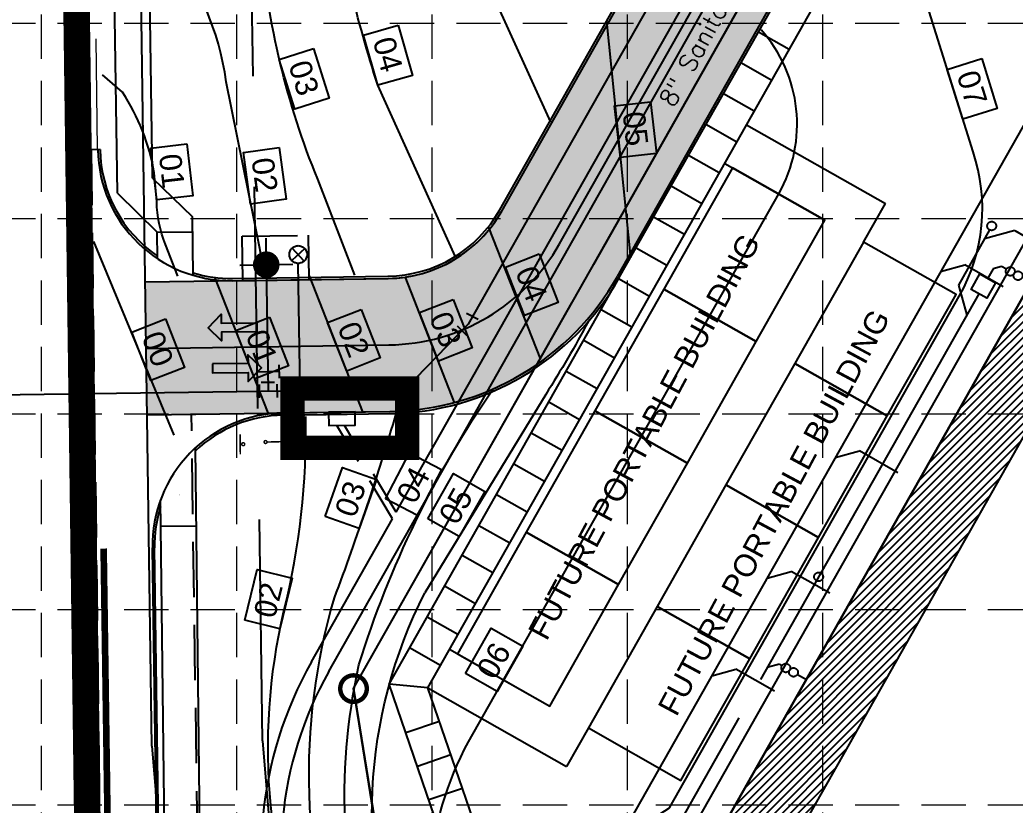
# Model space of a CAD drawing. Header units: feet. Extents: x 2467609 to 2470436, y 7119976 to 7121745.
# Drawn here: x 2467826.7 to 2468051.4, y 7120860.5 to 7121037.7 of the extents above; entities that cross this region are included whole.
import ezdxf
from ezdxf.enums import TextEntityAlignment as Align

# ---------------------------------------------------------------- set-up
doc = ezdxf.new("R2010")
doc.units = ezdxf.units.FT
doc.header["$LTSCALE"] = 100
doc.header["$MEASUREMENT"] = 0
for name, pattern in [('06117 BASE$0$CENTER2', [1.125, 0.75, -0.125, 0.125, -0.125]), ('06117 BASE$0$DASHED', [0.75, 0.5, -0.25]), ('06117 BASE$0$HIDDEN', [0.375, 0.25, -0.125]), ('06117 BASE$0$HIDDEN2', [0.1875, 0.125, -0.0625]), ('06117 BASE$0$PL2', [2.85, 2.25, -0.2, 0, -0.2, 0, -0.2]), ('06117 BASE$0$STRIPE', [1.2, 1, -0.2]), ('06117 WS Base$0$DASHED_SS3', [1.1, 1, -0.1]), ('06117 WS Base$0$HIDDEN', [0.375, 0.25, -0.125]), ('06117 WS Base$0$HIDDEN2', [0.1875, 0.125, -0.0625]), ('HIDDEN', [0.375, 0.25, -0.125]), ('HIDDEN2', [0.1875, 0.125, -0.0625]), ('SDASH', [0.15, 0.1, -0.05]), ('STRIPE', [1.2, 1, -0.2])]:
    doc.linetypes.add(name, pattern=pattern)
for name, color, linetype, lineweight in [('06117 BASE$0$A-BLDG1-HATCH', 253, 'Continuous', 25), ('06117 BASE$0$C-sidewk-strip', 253, 'Continuous', 25), ('06117 BASE$0$C-Site-Dir-Sign', 253, 'Continuous', 18), ('06117 BASE$0$CP Inlet', 253, 'Continuous', 25), ('06117 BASE$0$CPCL', 253, '06117 BASE$0$CENTER2', 25), ('06117 BASE$0$CPCURB', 8, 'Continuous', 25), ('06117 BASE$0$CPCURB2', 8, 'Continuous', 25), ('06117 BASE$0$CPSTRIPE', 253, 'Continuous', 25), ('06117 BASE$0$CPWALK', 8, 'Continuous', 25), ('06117 BASE$0$DIR-ARROW', 8, 'Continuous', 25), ('06117 BASE$0$Future Portables', 8, 'Continuous', 25), ('06117 BASE$0$LANDSCAPE-SETBACK', 8, '06117 BASE$0$DASHED', 25), ('06117 BASE$0$PROP-ROW', 1, '06117 BASE$0$PL2', 25), ('06117 BASE$0$ROAD-FUTURE', 8, '06117 BASE$0$HIDDEN', 18)]:
    doc.layers.add(name, color=color, linetype=linetype, lineweight=lineweight)
for name, color, linetype in [('06117 BASE$0$BLDG-Exterior', 3, 'Continuous'), ('06117 BASE$0$CPSAWCUT', 7, '06117 BASE$0$HIDDEN2'), ('06117 BASE$0$firelane', 8, '06117 BASE$0$STRIPE'), ('06117 WS Base$0$CPFIT', 7, 'Continuous'), ('06117 WS Base$0$CPSEWER', 7, '06117 WS Base$0$DASHED_SS3'), ('06117 WS Base$0$CPSEWER Connect', 7, 'Continuous'), ('06117 WS Base$0$CPSEWER-FIT2', 7, 'Continuous'), ('06117 WS Base$0$CPWATER', 7, 'Continuous'), ('06117 WS Base$0$LINE-B', 1, 'Continuous'), ('06117 WS Base$0$Wtr Esmt', 8, '06117 WS Base$0$HIDDEN'), ('06117 WS Base$0$WTR-ESMT', 8, '06117 WS Base$0$HIDDEN2'), ('CPCONT', 253, 'Continuous'), ('FIRELANE-HATCH', 253, 'STRIPE'), ('GRID', 254, 'HIDDEN'), ('LIMITS OF DISTURBANCE', 1, 'HIDDEN'), ('proposed ec', 6, 'SDASH'), ('STREET-ESMT', 7, 'HIDDEN2')]:
    doc.layers.add(name, color=color, linetype=linetype)
doc.styles.add('06117 BASE$0$Standard', font='romans.shx')
doc.styles.add('C80', font='SIMPLEX.shx', dxfattribs={"height": 8})
doc.styles.get("Standard").update_dxf_attribs({"font": 'ARIAL.TTF'})
pattern_1 = [(45, (0, 0), (-0.88388347648, 0.88388347648), [])]

# ---------------------------------------------------------------- blocks, each defined once
blk = doc.blocks.new('06117 BASE$0$A$C0154567F-flat-1')
at = {"layer": '06117 BASE$0$C-Site-Dir-Sign', "const_width": 0.333}
blk.add_lwpolyline([(-4.5, -0.2), (0, -0.17)], dxfattribs=at)
blk.add_lwpolyline([(-2.24, -0.53, -1), (-2.24, -1.2, -1)], format="xyb", close=True, dxfattribs=at)
blk = doc.blocks.new('06117 BASE$0$A$C1C345372-flat-5-flat-1')
at = {"layer": '06117 BASE$0$C-Site-Dir-Sign', "const_width": 0.333}
for points in [[(0.5, 0.18, 1), (0.48, 0.84, 1)], [(5.66, 0.27, -1), (5.65, 0.94, -1)]]:
    blk.add_lwpolyline(points, format="xyb", close=True, dxfattribs=at)
blk.add_lwpolyline([(5.32, 0.6), (0.82, 0.52)], dxfattribs=at)

msp = doc.modelspace()

# ---------------------------------------------------------------- hatches: boundary and pattern name
at = {"layer": '06117 BASE$0$A-BLDG1-HATCH'}
h = msp.add_hatch(dxfattribs=at)
h.set_pattern_fill('ANSI31', color=255, scale=10, style=0)
h.set_pattern_definition(pattern_1)
h.paths.add_polyline_path([(2468296.01, 7121182.71), (2468297.32, 7121185.03), (2468300.51, 7121183.22), (2468299.2, 7121180.9), (2468306.74, 7121176.63), (2468301.86, 7121168.08), (2468314.36, 7121161.01), (2468311.74, 7121156.37), (2468312.32, 7121156.04), (2468271.24, 7121083.54), (2468270.37, 7121084.03), (2468264.45, 7121073.59), (2468265.3, 7121073.1), (2468263.52, 7121069.91), (2468258.75, 7121061.49), (2468246.92, 7121040.61), (2468236.33, 7121046.61), (2468232.72, 7121040.23), (2468228.63, 7121016.11), (2468212.85, 7120988.27), (2468194.27, 7120972.36), (2468190.66, 7120965.98), (2468204.14, 7120958.34), (2468200.53, 7120951.96), (2468201.11, 7120951.63), (2468085.76, 7120748.04), (2468085.18, 7120748.37), (2468082.06, 7120742.86), (2468079.16, 7120744.5), (2468069.79, 7120727.97), (2468033.25, 7120748.67), (2468035.06, 7120751.86), (2468038.25, 7120750.05), (2468041.7, 7120756.15), (2468038.51, 7120757.95), (2468042.29, 7120764.62), (2468000.23, 7120788.45), (2467996.46, 7120781.78), (2467993.26, 7120783.59), (2467989.81, 7120777.49), (2467993, 7120775.69), (2467991.2, 7120772.5), (2467954.65, 7120793.2), (2467964.02, 7120809.73), (2467961.12, 7120811.37), (2467964.24, 7120816.88), (2467963.66, 7120817.21), (2468079.01, 7121020.81), (2468079.59, 7121020.48), (2468083.2, 7121026.86), (2468085.81, 7121025.38), (2468090.08, 7121032.92), (2468087.47, 7121034.4), (2468087.89, 7121035.13), (2468065.26, 7121047.94), (2468064.85, 7121047.22), (2468062.24, 7121048.7), (2468063.72, 7121051.31), (2468064.88, 7121050.65), (2468067.06, 7121054.49), (2468078.59, 7121064.34), (2468072.34, 7121067.88), (2468074.15, 7121071.07), (2468076.33, 7121069.83), (2468088.48, 7121091.3), (2468086.31, 7121092.53), (2468088.12, 7121095.72), (2468094.37, 7121092.18), (2468096.88, 7121107.13), (2468099.06, 7121110.97), (2468097.9, 7121111.63), (2468098.51, 7121112.72), (2468090.97, 7121116.99), (2468090.36, 7121115.9), (2468086.73, 7121117.96), (2468088.21, 7121120.57), (2468090.82, 7121119.09), (2468095.09, 7121126.63), (2468080.3, 7121135.01), (2468083.59, 7121140.81), (2468083.01, 7121141.14), (2468198.35, 7121344.73), (2468198.93, 7121344.41), (2468202.06, 7121349.92), (2468204.96, 7121348.27), (2468214.32, 7121364.8), (2468250.87, 7121344.1), (2468249.06, 7121340.91), (2468245.87, 7121342.72), (2468242.42, 7121336.63), (2468245.61, 7121334.82), (2468241.83, 7121328.15), (2468283.88, 7121304.33), (2468287.66, 7121311), (2468291.14, 7121309.02), (2468294.59, 7121315.11), (2468291.11, 7121317.09), (2468292.92, 7121320.28), (2468329.46, 7121299.57), (2468320.1, 7121283.04), (2468323, 7121281.4), (2468319.87, 7121275.89), (2468320.45, 7121275.56), (2468274.69, 7121194.79)])
h.paths.add_polyline_path([(2468220.34, 7121343.64), (2468226.11, 7121340.3), (2468220.94, 7121331.17), (2468224.42, 7121329.2), (2468220.47, 7121322.24), (2468236.57, 7121313.12), (2468273.55, 7121292.17), (2468289.79, 7121282.97), (2468293.73, 7121289.93), (2468297.21, 7121287.96), (2468302.38, 7121297.08), (2468308.21, 7121293.85), (2468308.09, 7121293.63), (2468299.25, 7121277.82), (2468302.62, 7121275.86), (2468253.91, 7121189.9), (2468286.54, 7121171.41), (2468281.45, 7121162.42), (2468293.92, 7121155.35), (2468240.68, 7121061.39), (2468230.56, 7121067.12), (2468218.47, 7121045.9), (2468214.25, 7121020.65), (2468201.58, 7120998.28), (2468182.93, 7120982.41), (2468168.85, 7120961.1), (2468183.7, 7120952.69), (2468076.4, 7120763.3), (2468072.92, 7120765.27), (2468063.88, 7120749.32), (2468063.72, 7120749.03), (2468057.92, 7120752.32), (2468063.18, 7120761.6), (2468059.7, 7120763.57), (2468063.64, 7120770.53), (2468047.4, 7120779.73), (2468010.57, 7120800.6), (2467994.33, 7120809.8), (2467990.38, 7120802.84), (2467986.9, 7120804.81), (2467981.74, 7120795.69), (2467975.9, 7120798.92), (2467976.01, 7120799.11), (2467985.05, 7120815.06), (2467981.56, 7120817.03), (2468088.86, 7121006.42), (2468089.95, 7121005.8), (2468109.42, 7121040.17), (2468095.28, 7121048.18), (2468084.26, 7121054.42), (2468094.38, 7121072.29), (2468102.4, 7121086.45), (2468111.24, 7121102.04), (2468120.12, 7121117.72), (2468113.01, 7121121.74), (2468118.01, 7121130.55), (2468100.69, 7121140.56), (2468207.71, 7121329.47), (2468211.19, 7121327.5)], flags=16)
h = msp.add_hatch(dxfattribs=at)
h.set_pattern_fill('ANSI31', color=255, scale=10, style=0)
h.set_pattern_definition(pattern_1)
h.paths.add_polyline_path([(2468296.01, 7121182.71), (2468297.32, 7121185.03), (2468300.51, 7121183.22), (2468299.2, 7121180.9), (2468306.74, 7121176.63), (2468301.86, 7121168.08), (2468314.36, 7121161.01), (2468311.74, 7121156.37), (2468312.32, 7121156.04), (2468271.24, 7121083.54), (2468270.37, 7121084.03), (2468264.45, 7121073.59), (2468265.3, 7121073.1), (2468263.52, 7121069.91), (2468258.75, 7121061.49), (2468246.92, 7121040.61), (2468236.33, 7121046.61), (2468232.72, 7121040.23), (2468228.63, 7121016.11), (2468212.85, 7120988.27), (2468194.27, 7120972.36), (2468190.66, 7120965.98), (2468204.14, 7120958.34), (2468200.53, 7120951.96), (2468201.11, 7120951.63), (2468085.76, 7120748.04), (2468085.18, 7120748.37), (2468082.06, 7120742.86), (2468079.16, 7120744.5), (2468069.79, 7120727.97), (2468033.25, 7120748.67), (2468035.06, 7120751.86), (2468038.25, 7120750.05), (2468041.7, 7120756.15), (2468038.51, 7120757.95), (2468042.29, 7120764.62), (2468000.23, 7120788.45), (2467996.46, 7120781.78), (2467993.26, 7120783.59), (2467989.81, 7120777.49), (2467993, 7120775.69), (2467991.2, 7120772.5), (2467954.65, 7120793.2), (2467964.02, 7120809.73), (2467961.12, 7120811.37), (2467964.24, 7120816.88), (2467963.66, 7120817.21), (2468079.01, 7121020.81), (2468079.59, 7121020.48), (2468083.2, 7121026.86), (2468085.81, 7121025.38), (2468090.08, 7121032.92), (2468087.47, 7121034.4), (2468087.89, 7121035.13), (2468065.26, 7121047.94), (2468064.85, 7121047.22), (2468062.24, 7121048.7), (2468063.72, 7121051.31), (2468064.88, 7121050.65), (2468067.06, 7121054.49), (2468078.59, 7121064.34), (2468072.34, 7121067.88), (2468074.15, 7121071.07), (2468076.33, 7121069.83), (2468088.48, 7121091.3), (2468086.31, 7121092.53), (2468088.12, 7121095.72), (2468094.37, 7121092.18), (2468096.88, 7121107.13), (2468099.06, 7121110.97), (2468097.9, 7121111.63), (2468098.51, 7121112.72), (2468090.97, 7121116.99), (2468090.36, 7121115.9), (2468086.73, 7121117.96), (2468088.21, 7121120.57), (2468090.82, 7121119.09), (2468095.09, 7121126.63), (2468080.3, 7121135.01), (2468083.59, 7121140.81), (2468083.01, 7121141.14), (2468198.35, 7121344.73), (2468198.93, 7121344.41), (2468202.06, 7121349.92), (2468204.96, 7121348.27), (2468214.32, 7121364.8), (2468250.87, 7121344.1), (2468249.06, 7121340.91), (2468245.87, 7121342.72), (2468242.42, 7121336.63), (2468245.61, 7121334.82), (2468241.83, 7121328.15), (2468283.88, 7121304.33), (2468287.66, 7121311), (2468291.14, 7121309.02), (2468294.59, 7121315.11), (2468291.11, 7121317.09), (2468292.92, 7121320.28), (2468329.46, 7121299.57), (2468320.1, 7121283.04), (2468323, 7121281.4), (2468319.87, 7121275.89), (2468320.45, 7121275.56), (2468274.69, 7121194.79)])
h.paths.add_polyline_path([(2468220.34, 7121343.64), (2468226.11, 7121340.3), (2468220.94, 7121331.17), (2468224.42, 7121329.2), (2468220.47, 7121322.24), (2468236.57, 7121313.12), (2468273.55, 7121292.17), (2468289.79, 7121282.97), (2468293.73, 7121289.93), (2468297.21, 7121287.96), (2468302.38, 7121297.08), (2468308.21, 7121293.85), (2468308.09, 7121293.63), (2468299.25, 7121277.82), (2468302.62, 7121275.86), (2468253.91, 7121189.9), (2468286.54, 7121171.41), (2468281.45, 7121162.42), (2468293.92, 7121155.35), (2468240.68, 7121061.39), (2468230.56, 7121067.12), (2468218.47, 7121045.9), (2468214.25, 7121020.65), (2468201.58, 7120998.28), (2468182.93, 7120982.41), (2468168.85, 7120961.1), (2468183.7, 7120952.69), (2468076.4, 7120763.3), (2468072.92, 7120765.27), (2468063.88, 7120749.32), (2468063.72, 7120749.03), (2468057.92, 7120752.32), (2468063.18, 7120761.6), (2468059.7, 7120763.57), (2468063.64, 7120770.53), (2468047.4, 7120779.73), (2468010.57, 7120800.6), (2467994.33, 7120809.8), (2467990.38, 7120802.84), (2467986.9, 7120804.81), (2467981.74, 7120795.69), (2467975.9, 7120798.92), (2467976.01, 7120799.11), (2467985.05, 7120815.06), (2467981.56, 7120817.03), (2468088.86, 7121006.42), (2468089.95, 7121005.8), (2468109.42, 7121040.17), (2468095.28, 7121048.18), (2468084.26, 7121054.42), (2468094.38, 7121072.29), (2468102.4, 7121086.45), (2468111.24, 7121102.04), (2468120.12, 7121117.72), (2468113.01, 7121121.74), (2468118.01, 7121130.55), (2468100.69, 7121140.56), (2468207.71, 7121329.47), (2468211.19, 7121327.5)], flags=16)
at = {"layer": 'FIRELANE-HATCH'}
h = msp.add_hatch(color=9, dxfattribs=at)
h.paths.add_polyline_path([(2468922.97, 7121187.19, -0.414214), (2468942.81, 7121207.35), (2469278.26, 7121210.08), (2469277.9, 7121254.08, -0.414214), (2469297.74, 7121274.24), (2469375.13, 7121274.87, -0.137354), (2469390.75, 7121270.64), (2469629.71, 7121128.09, -0.261956), (2469644.34, 7121102.57), (2469645.12, 7121007.13, 0.414214), (2469699.55, 7120953.58), (2469751.67, 7120954, 0.261956), (2469797.6, 7120980.33), (2469803.18, 7120989.68, 0.414214), (2469784.47, 7121063.72), (2469403.04, 7121291.25, 0.137354), (2469374.94, 7121298.87), (2468491.92, 7121291.68, -0.131652), (2468476.89, 7121295.58), (2468199.89, 7121452.51, -0.072593), (2468186.2, 7121463.15, 0.206219), (2468142.45, 7121481.57), (2467847.8, 7121479.17), (2467848.23, 7121449.17), (2468142.69, 7121451.57, -0.577353), (2468169.04, 7121406.78), (2467935.49, 7120994.55, -0.266268), (2467909.82, 7120979.34), (2467855.02, 7120978.55), (2467855.45, 7120948.56), (2467910.25, 7120949.35, 0.266268), (2467961.59, 7120979.76), (2468192.67, 7121387.64, -0.414214), (2468233.56, 7121398.96), (2468336.11, 7121340.86, -0.414214), (2468347.43, 7121299.97), (2468320.22, 7121251.95, 0.414214), (2468338.7, 7121185.16), (2468373.42, 7121165.49, 0.57735), (2468446.57, 7121208.52), (2468446.28, 7121243.96, -1), (2468481.65, 7121244.25), (2468482.67, 7121118.6, 0.414214), (2468532.07, 7121070), (2468873.9, 7121072.79, -0.414214), (2468894.07, 7121052.95), (2468895.4, 7120889.72), (2468884.83, 7120735.24, -0.392002), (2468855.14, 7120707.29), (2468450.27, 7120703.99, -0.131652), (2468375.11, 7120723.48), (2468264.21, 7120786.31, 0.463862), (2468102.32, 7120726.63, 0.45081), (2468173.2, 7120596.29), (2468276.95, 7120572.47, -0.347281), (2468315.76, 7120524.14), (2468315.82, 7120517.93), (2468339.81, 7120518.12), (2468339.76, 7120524.34, 0.347281), (2468282.32, 7120595.86), (2468178.57, 7120619.68, -0.45081), (2468124.87, 7120718.42, -0.463862), (2468252.38, 7120765.43), (2468363.28, 7120702.6, 0.131652), (2468450.47, 7120679.99), (2468832.08, 7120683.1, -0.414214), (2468867.36, 7120648.39), (2468868.39, 7120522.43), (2468892.38, 7120522.62), (2468891.26, 7120660.62), (2468903.26, 7120660.72), (2468904.38, 7120522.72), (2468928.38, 7120522.92)])
h.paths.add_polyline_path([(2468873.66, 7121102.78), (2468531.82, 7121100, -0.414214), (2468506.62, 7121124.8), (2468505.62, 7121247.79, -0.414214), (2468525.46, 7121267.95), (2468872.29, 7121270.78, -0.414214), (2468892.45, 7121250.94), (2468893.5, 7121122.95, -0.414214)], flags=16)
h.paths.add_polyline_path([(2468942.29, 7121271.35), (2469233.74, 7121273.72, -1), (2469234.06, 7121233.72), (2468942.62, 7121231.35, -1)], flags=16)
h.paths.add_polyline_path([(2468385.25, 7121186.37), (2468350.53, 7121206.04, -0.414214), (2468341.1, 7121240.12), (2468370.77, 7121292.49, -0.414214), (2468404.85, 7121301.92), (2468409.33, 7121299.38, -0.267949), (2468422.01, 7121277.83), (2468422.57, 7121208.33, -0.57735)], flags=16)
h.paths.add_polyline_path([(2469698.85, 7121086.85), (2469772.17, 7121043.11, -0.414214), (2469782.57, 7121001.98), (2469776.99, 7120992.63, -0.261956), (2469751.47, 7120978), (2469699.36, 7120977.57, -0.414214), (2469669.11, 7121007.33), (2469668.61, 7121069.51, -0.584841)], flags=16)

# ---------------------------------------------------------------- linework, layer by layer
at = {"layer": '06117 BASE$0$A-BLDG1-HATCH', "color": 255}
for points in [[(2467981.56, 7120817.03), (2468088.86, 7121006.42), (2468089.95, 7121005.8), (2468109.42, 7121040.17), (2468095.28, 7121048.18), (2468084.26, 7121054.42), (2468094.38, 7121072.29), (2468094.38, 7121072.29), (2468102.4, 7121086.45), (2468102.4, 7121086.45), (2468111.24, 7121102.04), (2468120.12, 7121117.72), (2468113.01, 7121121.74), (2468118.01, 7121130.55), (2468100.69, 7121140.56), (2468207.71, 7121329.47)], [(2467981.56, 7120817.03), (2468088.86, 7121006.42), (2468089.95, 7121005.8), (2468109.42, 7121040.17), (2468095.28, 7121048.18), (2468084.26, 7121054.42), (2468094.38, 7121072.29), (2468094.38, 7121072.29), (2468102.4, 7121086.45), (2468102.4, 7121086.45), (2468111.24, 7121102.04), (2468120.12, 7121117.72), (2468113.01, 7121121.74), (2468118.01, 7121130.55), (2468100.69, 7121140.56), (2468207.71, 7121329.47)], [(2467963.66, 7120817.21), (2468079.01, 7121020.81)], [(2467963.66, 7120817.21), (2468079.01, 7121020.81)]]:
    msp.add_lwpolyline(points, dxfattribs=at)
at = {"layer": '06117 BASE$0$BLDG-Exterior', "color": 7}
msp.add_lwpolyline([(2468079.01, 7121020.81), (2467963.66, 7120817.21)], dxfattribs=at)
msp.add_lwpolyline([(2468079.01, 7121020.81), (2467963.66, 7120817.21)], dxfattribs=at)
at = {"layer": '06117 BASE$0$C-sidewk-strip'}
for p, q in [((2468000.38, 7121030.99), (2467993.42, 7121034.93)), ((2468000.38, 7121030.99), (2467993.42, 7121034.93)), ((2467996.44, 7121024.03), (2467989.48, 7121027.97)), ((2467996.44, 7121024.03), (2467989.48, 7121027.97)), ((2467992.5, 7121017.07), (2467985.54, 7121021.01)), ((2467992.5, 7121017.07), (2467985.54, 7121021.01)), ((2467988.55, 7121010.11), (2467981.59, 7121014.05)), ((2467988.55, 7121010.11), (2467981.59, 7121014.05)), ((2467984.61, 7121003.15), (2467977.65, 7121007.09)), ((2467984.61, 7121003.15), (2467977.65, 7121007.09)), ((2467980.67, 7120996.18), (2467973.7, 7121000.13)), ((2467980.67, 7120996.18), (2467973.7, 7121000.13)), ((2467976.72, 7120989.22), (2467969.76, 7120993.17)), ((2467976.72, 7120989.22), (2467969.76, 7120993.17)), ((2467972.78, 7120982.26), (2467965.82, 7120986.21)), ((2467972.78, 7120982.26), (2467965.82, 7120986.21)), ((2467968.84, 7120975.3), (2467961.87, 7120979.25)), ((2467968.84, 7120975.3), (2467961.87, 7120979.25)), ((2467964.89, 7120968.34), (2467957.93, 7120972.29)), ((2467964.89, 7120968.34), (2467957.93, 7120972.29)), ((2467960.95, 7120961.38), (2467953.99, 7120965.33)), ((2467960.95, 7120961.38), (2467953.99, 7120965.33)), ((2467957, 7120954.42), (2467950.04, 7120958.37)), ((2467957, 7120954.42), (2467950.04, 7120958.37)), ((2467953.06, 7120947.46), (2467946.1, 7120951.4)), ((2467953.06, 7120947.46), (2467946.1, 7120951.4)), ((2467949.12, 7120940.5), (2467942.16, 7120944.44)), ((2467949.12, 7120940.5), (2467942.16, 7120944.44)), ((2467945.17, 7120933.54), (2467938.21, 7120937.48)), ((2467945.17, 7120933.54), (2467938.21, 7120937.48)), ((2467945.17, 7120933.54), (2467938.21, 7120937.48)), ((2467945.17, 7120933.54), (2467938.21, 7120937.48)), ((2467941.23, 7120926.58), (2467934.27, 7120930.52)), ((2467941.23, 7120926.58), (2467934.27, 7120930.52)), ((2467937.29, 7120919.62), (2467930.33, 7120923.56)), ((2467937.29, 7120919.62), (2467930.33, 7120923.56)), ((2467933.5, 7120912.92), (2467926.54, 7120916.86)), ((2467933.5, 7120912.92), (2467926.54, 7120916.86)), ((2467929.55, 7120905.96), (2467922.59, 7120909.91)), ((2467929.55, 7120905.96), (2467922.59, 7120909.91)), ((2467925.61, 7120899), (2467918.65, 7120902.94)), ((2467925.61, 7120899), (2467918.65, 7120902.94)), ((2467921.66, 7120892.04), (2467914.7, 7120895.98)), ((2467921.66, 7120892.04), (2467914.7, 7120895.98)), ((2467918.8, 7120886.98), (2467910.06, 7120887.78)), ((2467918.8, 7120886.98), (2467910.06, 7120887.78)), ((2467921.41, 7120879.42), (2467913.84, 7120876.81)), ((2467921.41, 7120879.42), (2467913.84, 7120876.81)), ((2467924.01, 7120871.85), (2467916.45, 7120869.25)), ((2467924.01, 7120871.85), (2467916.45, 7120869.25)), ((2467926.62, 7120864.29), (2467919.06, 7120861.68)), ((2467926.62, 7120864.29), (2467919.06, 7120861.68))]:
    msp.add_line(p, q, dxfattribs=at)
at = {"layer": '06117 BASE$0$CP Inlet'}
msp.add_lwpolyline([(2467896.37, 7120949.15), (2467896.42, 7120946.15), (2467902.41, 7120946.23), (2467902.37, 7120949.23)], close=True, dxfattribs=at)
msp.add_lwpolyline([(2467896.37, 7120949.15), (2467896.42, 7120946.15), (2467902.41, 7120946.23), (2467902.37, 7120949.23)], close=True, dxfattribs=at)
at = {"layer": '06117 BASE$0$CPCL'}
for p, q in [((2467948.54, 7120987.16), (2468220.51, 7121467.21)), ((2467948.54, 7120987.16), (2468220.51, 7121467.21)), ((2467855.23, 7120963.55), (2467910.04, 7120964.34)), ((2467855.23, 7120963.55), (2467910.04, 7120964.34))]:
    msp.add_line(p, q, dxfattribs=at)
msp.add_arc((2467909.39, 7121009.34), 45, 270.8262, 330.4665, dxfattribs=at)
msp.add_arc((2467909.39, 7121009.34), 45, 270.8262, 330.4665, dxfattribs=at)
at = {"layer": '06117 BASE$0$CPCURB'}
for p, q in [((2467961.59, 7120979.76), (2468011.92, 7121068.59)), ((2467961.59, 7120979.76), (2468011.92, 7121068.59)), ((2467935.49, 7120994.55), (2467964.13, 7121045.1)), ((2467935.49, 7120994.55), (2467964.13, 7121045.1)), ((2467874.75, 7120978.84), (2467909.82, 7120979.34)), ((2467874.75, 7120978.84), (2467909.82, 7120979.34)), ((2467886.18, 7120949), (2467910.25, 7120949.35)), ((2467886.18, 7120949), (2467910.25, 7120949.35)), ((2467858.35, 7120798.58), (2467856.62, 7120918.57)), ((2467858.35, 7120798.58), (2467856.62, 7120918.57))]:
    msp.add_line(p, q, dxfattribs=at)
for centre, radius, start, end in [((2467874.32, 7121008.83), 30, 180.8262, 270.8262), ((2467874.32, 7121008.83), 30, 180.8262, 270.8262), ((2467909.39, 7121009.34), 30, 270.8262, 330.4665), ((2467909.39, 7121009.34), 30, 270.8262, 330.4665), ((2467909.39, 7121009.34), 60, 270.8262, 330.4663), ((2467909.39, 7121009.34), 60, 270.8262, 330.4663), ((2467886.61, 7120919), 30, 90.8262, 180.8262), ((2467886.61, 7120919), 30, 90.8262, 180.8262)]:
    msp.add_arc(centre, radius, start, end, dxfattribs=at)
at = {"layer": '06117 BASE$0$CPCURB2'}
for p, q in [((2467962.03, 7120979.52), (2468009.64, 7121063.56)), ((2467962.03, 7120979.52), (2468009.64, 7121063.56)), ((2467935.06, 7120994.8), (2467963.69, 7121045.35)), ((2467935.06, 7120994.8), (2467963.69, 7121045.35)), ((2467874.74, 7120979.34), (2467909.81, 7120979.84)), ((2467874.74, 7120979.34), (2467909.81, 7120979.84)), ((2467886.19, 7120948.5), (2467910.26, 7120948.85)), ((2467886.19, 7120948.5), (2467910.26, 7120948.85)), ((2467858.85, 7120798.59), (2467857.12, 7120918.58)), ((2467858.85, 7120798.59), (2467857.12, 7120918.58))]:
    msp.add_line(p, q, dxfattribs=at)
for centre, radius, start, end in [((2467874.32, 7121008.83), 29.5, 180.8262, 235.9142), ((2467874.32, 7121008.83), 29.5, 180.8262, 235.9142), ((2467909.39, 7121009.34), 29.5, 270.8262, 330.4665), ((2467909.39, 7121009.34), 29.5, 270.8262, 330.4665), ((2467874.32, 7121008.83), 29.5, 253.2834, 270.8262), ((2467874.32, 7121008.83), 29.5, 253.2834, 270.8262), ((2467909.39, 7121009.34), 60.5, 270.8262, 330.4663), ((2467909.39, 7121009.34), 60.5, 270.8262, 330.4663), ((2467886.61, 7120919), 29.5, 90.8262, 133.4538), ((2467886.61, 7120919), 29.5, 90.8262, 133.4538), ((2467886.61, 7120919), 29.5, 162.508, 180.8262), ((2467886.61, 7120919), 29.5, 162.508, 180.8262)]:
    msp.add_arc(centre, radius, start, end, dxfattribs=at)
at = {"layer": '06117 BASE$0$CPSAWCUT'}
for p, q in [((2467844.82, 7121008.41), (2467842.82, 7121008.38)), ((2467844.82, 7121008.41), (2467842.82, 7121008.38)), ((2467842.82, 7121008.38), (2467846.77, 7120688.39)), ((2467842.82, 7121008.38), (2467846.77, 7120688.39))]:
    msp.add_line(p, q, dxfattribs=at)
at = {"layer": '06117 BASE$0$CPSTRIPE', "const_width": 1.5}
msp.add_lwpolyline([(2467847.63, 7120778.62), (2467845.62, 7120918.41)], dxfattribs=at)
msp.add_lwpolyline([(2467847.63, 7120778.62), (2467845.62, 7120918.41)], dxfattribs=at)
at = {"layer": '06117 BASE$0$CPWALK'}
for p, q in [((2467848.73, 7120998.57), (2467847.05, 7121114.53)), ((2467848.73, 7120998.57), (2467847.05, 7121114.53)), ((2467856.68, 7121001.99), (2467855.05, 7121114.65)), ((2467856.68, 7121001.99), (2467855.05, 7121114.65)), ((2467918.8, 7120886.98), (2468016.6, 7121059.61)), ((2467918.8, 7120886.98), (2468016.6, 7121059.61)), ((2467856.68, 7121001.99), (2467865.68, 7120993.21)), ((2467856.68, 7121001.99), (2467865.68, 7120993.21)), ((2467848.73, 7120998.57), (2467857.72, 7120989.8)), ((2467848.73, 7120998.57), (2467857.72, 7120989.8)), ((2467865.84, 7120980.06), (2467865.68, 7120993.21)), ((2467865.84, 7120980.06), (2467865.68, 7120993.21)), ((2467857.72, 7120989.8), (2467865.72, 7120989.89)), ((2467857.72, 7120989.8), (2467865.72, 7120989.89)), ((2467857.79, 7120983.8), (2467857.72, 7120989.8)), ((2467857.79, 7120983.8), (2467857.72, 7120989.8)), ((2467910.06, 7120887.78), (2467962.03, 7120979.52)), ((2467910.06, 7120887.78), (2467962.03, 7120979.52)), ((2467868.94, 7120727.13), (2467866.32, 7120941.09)), ((2467868.94, 7120727.13), (2467866.32, 7120941.09)), ((2467860.94, 7120727.03), (2467858.46, 7120929.36)), ((2467860.94, 7120727.03), (2467858.46, 7120929.36)), ((2467866.53, 7120923.46), (2467858.53, 7120923.36)), ((2467866.53, 7120923.46), (2467858.53, 7120923.36)), ((2467943.73, 7120790.2), (2467910.06, 7120887.78)), ((2467943.73, 7120790.2), (2467910.06, 7120887.78)), ((2467950.3, 7120795.66), (2467918.8, 7120886.98)), ((2467950.3, 7120795.66), (2467918.8, 7120886.98))]:
    msp.add_line(p, q, dxfattribs=at)
for points in [[(2467861.81, 7120983.92, 0, 0.52, 0), (2467861.83, 7120985.52, 0, 0, 0), (2467861.83, 7120988, 0, 0, 0)], [(2467861.81, 7120983.92, 0, 0.52, 0), (2467861.83, 7120985.52, 0, 0, 0), (2467861.83, 7120988, 0, 0, 0)], [(2467862.76, 7120930.53, 0, 0.52, 0), (2467862.74, 7120928.93, 0, 0, 0), (2467862.74, 7120926.46, 0, 0, 0)], [(2467862.76, 7120930.53, 0, 0.52, 0), (2467862.74, 7120928.93, 0, 0, 0), (2467862.74, 7120926.46, 0, 0, 0)]]:
    msp.add_lwpolyline(points, format="xyseb", dxfattribs=at)
at = {"layer": '06117 BASE$0$DIR-ARROW'}
for points in [[(2467880.18, 7120969.31), (2467880.19, 7120967.31), (2467872.19, 7120967.25), (2467872.21, 7120965.25), (2467869.19, 7120968.22), (2467872.16, 7120971.25), (2467872.18, 7120969.25)], [(2467880.18, 7120969.31), (2467880.19, 7120967.31), (2467872.19, 7120967.25), (2467872.21, 7120965.25), (2467869.19, 7120968.22), (2467872.16, 7120971.25), (2467872.18, 7120969.25)], [(2467870.21, 7120960.06), (2467870.22, 7120958.06), (2467878.22, 7120958.13), (2467878.24, 7120956.13), (2467881.22, 7120959.15), (2467878.19, 7120962.13), (2467878.21, 7120960.13)], [(2467870.21, 7120960.06), (2467870.22, 7120958.06), (2467878.22, 7120958.13), (2467878.24, 7120956.13), (2467881.22, 7120959.15), (2467878.19, 7120962.13), (2467878.21, 7120960.13)]]:
    msp.add_lwpolyline(points, close=True, dxfattribs=at)
at = {"layer": '06117 BASE$0$firelane'}
for p, q in [((2467935.49, 7120994.55), (2468169.04, 7121406.78)), ((2467935.49, 7120994.55), (2468169.04, 7121406.78)), ((2467961.59, 7120979.76), (2468192.67, 7121387.64)), ((2467961.59, 7120979.76), (2468192.67, 7121387.64)), ((2467855.02, 7120978.55), (2467909.82, 7120979.34)), ((2467855.02, 7120978.55), (2467909.82, 7120979.34)), ((2467855.45, 7120948.56), (2467910.25, 7120949.35)), ((2467855.45, 7120948.56), (2467910.25, 7120949.35))]:
    msp.add_line(p, q, dxfattribs=at)
for radius, end in [(30, 330.4665), (30, 330.4665), (60, 330.4663), (60, 330.4663)]:
    msp.add_arc((2467909.39, 7121009.34), radius, 270.8262, end, dxfattribs=at)
at = {"layer": '06117 BASE$0$Future Portables'}
for p, q in [((2467990.76, 7121014.01), (2468022.09, 7120996.26)), ((2467990.76, 7121014.01), (2468022.09, 7120996.26)), ((2467985.83, 7121005.31), (2468008.46, 7120992.49)), ((2467985.83, 7121005.31), (2468008.46, 7120992.49)), ((2468017.16, 7120987.56), (2468022.09, 7120996.26)), ((2468017.16, 7120987.56), (2468022.09, 7120996.26)), ((2467923.73, 7120895.68), (2467946.35, 7120882.86)), ((2467923.73, 7120895.68), (2467946.35, 7120882.86)), ((2467918.8, 7120886.98), (2467950.12, 7120869.23)), ((2467918.8, 7120886.98), (2467950.12, 7120869.23)), ((2467955.05, 7120877.94), (2467950.12, 7120869.23)), ((2467955.05, 7120877.94), (2467950.12, 7120869.23))]:
    msp.add_line(p, q, dxfattribs=at)
for points in [[(2467972.05, 7120976.92), (2467992.93, 7120965.09), (2468008.46, 7120992.49), (2467987.57, 7121004.32)], [(2467972.05, 7120976.92), (2467992.93, 7120965.09), (2468008.46, 7120992.49), (2467987.57, 7121004.32)], [(2468001.63, 7120960.16), (2468022.51, 7120948.33), (2468038.04, 7120975.73), (2468017.16, 7120987.56)], [(2468001.63, 7120960.16), (2468022.51, 7120948.33), (2468038.04, 7120975.73), (2468017.16, 7120987.56)], [(2467956.52, 7120949.51), (2467977.4, 7120937.68), (2467992.93, 7120965.09), (2467972.05, 7120976.92)], [(2467956.52, 7120949.51), (2467977.4, 7120937.68), (2467992.93, 7120965.09), (2467972.05, 7120976.92)], [(2467986.1, 7120932.75), (2468006.98, 7120920.92), (2468022.51, 7120948.33), (2468001.63, 7120960.16)], [(2467986.1, 7120932.75), (2468006.98, 7120920.92), (2468022.51, 7120948.33), (2468001.63, 7120960.16)], [(2467940.99, 7120922.1), (2467961.87, 7120910.27), (2467977.4, 7120937.68), (2467956.52, 7120949.51)], [(2467940.99, 7120922.1), (2467961.87, 7120910.27), (2467977.4, 7120937.68), (2467956.52, 7120949.51)], [(2467970.58, 7120905.34), (2467991.46, 7120893.51), (2468006.98, 7120920.92), (2467986.1, 7120932.75)], [(2467970.58, 7120905.34), (2467991.46, 7120893.51), (2468006.98, 7120920.92), (2467986.1, 7120932.75)], [(2467925.47, 7120894.69), (2467946.35, 7120882.86), (2467961.87, 7120910.27), (2467940.99, 7120922.1)], [(2467925.47, 7120894.69), (2467946.35, 7120882.86), (2467961.87, 7120910.27), (2467940.99, 7120922.1)], [(2467955.05, 7120877.94), (2467975.93, 7120866.1), (2467991.46, 7120893.51), (2467970.58, 7120905.34)], [(2467955.05, 7120877.94), (2467975.93, 7120866.1), (2467991.46, 7120893.51), (2467970.58, 7120905.34)]]:
    msp.add_lwpolyline(points, close=True, dxfattribs=at)
at = {"layer": '06117 BASE$0$LANDSCAPE-SETBACK'}
for q in [(2467872.71, 7121485.37), (2467872.71, 7121485.37), (2467893.67, 7120725.48), (2467893.67, 7120725.48)]:
    msp.add_line((2467881.51, 7120874.99), q, dxfattribs=at)
at = {"layer": '06117 BASE$0$PROP-ROW'}
for q in [(2467847.71, 7121485.17), (2467847.71, 7121485.17), (2467868.68, 7120724.29), (2467868.68, 7120724.29)]:
    msp.add_line((2467856.53, 7120873.8), q, dxfattribs=at)
at = {"layer": '06117 BASE$0$ROAD-FUTURE'}
msp.add_line((2467844.21, 7121008.4), (2467842, 7121188.86), dxfattribs=at)
msp.add_line((2467844.21, 7121008.4), (2467842, 7121188.86), dxfattribs=at)
at = {"layer": '06117 WS Base$0$CPFIT'}
for p, q in [((2467882.24, 7120988.45), (2467882.33, 7120982.45)), ((2467882.24, 7120988.45), (2467882.33, 7120982.45)), ((2467876.33, 7120982.36), (2467888.33, 7120982.53)), ((2467876.33, 7120982.36), (2467888.33, 7120982.53)), ((2467889.97, 7120954.05), (2467889.55, 7120982.71)), ((2467889.97, 7120954.05), (2467889.55, 7120982.71)), ((2467930.17, 7120970.07), (2467927.51, 7120971.47)), ((2467930.17, 7120970.07), (2467927.51, 7120971.47)), ((2467925.44, 7120968.64), (2467927.56, 7120966.52)), ((2467925.44, 7120968.64), (2467927.56, 7120966.52)), ((2467885.14, 7120959.82), (2467885.22, 7120956.82)), ((2467885.14, 7120959.82), (2467885.22, 7120956.82)), ((2467885.18, 7120958.32), (2467880.18, 7120958.2)), ((2467885.18, 7120958.32), (2467880.18, 7120958.2)), ((2467880.72, 7120955.42), (2467880.76, 7120952.42)), ((2467880.72, 7120955.42), (2467880.76, 7120952.42)), ((2467881.21, 7120955.93), (2467884.21, 7120955.97)), ((2467881.21, 7120955.93), (2467884.21, 7120955.97)), ((2467884.72, 7120955.48), (2467884.76, 7120952.48)), ((2467884.72, 7120955.48), (2467884.76, 7120952.48)), ((2467911.7, 7120955.87), (2467911.74, 7120952.87)), ((2467911.7, 7120955.87), (2467911.74, 7120952.87)), ((2467916.2, 7120954.76), (2467914.07, 7120956.87)), ((2467916.2, 7120954.76), (2467914.07, 7120956.87))]:
    msp.add_line(p, q, dxfattribs=at)
at = {"layer": '06117 WS Base$0$CPFIT', "const_width": 3}
msp.add_lwpolyline([(2467880.83, 7120982.44, -1), (2467883.83, 7120982.45, -1)], format="xyb", close=True, dxfattribs=at)
msp.add_lwpolyline([(2467880.83, 7120982.44, -1), (2467883.83, 7120982.45, -1)], format="xyb", close=True, dxfattribs=at)
at = {"layer": '06117 WS Base$0$CPSEWER', "color": 7}
for p, q in [((2467902.03, 7120886.8), (2468129.85, 7121288.92)), ((2467902.03, 7120886.8), (2468129.85, 7121288.92)), ((2468045.63, 7120990.3), (2468038.59, 7120977.86)), ((2468045.63, 7120990.3), (2468038.59, 7120977.86)), ((2468051.3, 7120990.15), (2468044.48, 7120988.27)), ((2468051.3, 7120990.15), (2468044.48, 7120988.27)), ((2468051.3, 7120990.15), (2468053.62, 7120988.84)), ((2468051.3, 7120990.15), (2468053.62, 7120988.84)), ((2468046.42, 7120981.54), (2468045.19, 7120979.38)), ((2468046.42, 7120981.54), (2468045.19, 7120979.38)), ((2468038.59, 7120977.86), (2468040.47, 7120971.05)), ((2468038.59, 7120977.86), (2468040.47, 7120971.05)), ((2468043.22, 7120975.9), (2467922.05, 7120762.03)), ((2468043.22, 7120975.9), (2467922.05, 7120762.03)), ((2467998.16, 7120892.3), (2467995.43, 7120891.55)), ((2467998.16, 7120892.3), (2467995.43, 7120891.55)), ((2467998.16, 7120892.3), (2467998.74, 7120891.97)), ((2467998.16, 7120892.3), (2467998.74, 7120891.97)), ((2467902.03, 7120886.8), (2467922.05, 7120762.03)), ((2467902.03, 7120886.8), (2467922.05, 7120762.03))]:
    msp.add_line(p, q, dxfattribs=at)
msp.add_lwpolyline([(2468049.43, 7120981.44), (2468048.32, 7120982.07), (2468046.42, 7120981.54)], dxfattribs=at)
msp.add_lwpolyline([(2468049.43, 7120981.44), (2468048.32, 7120982.07), (2468046.42, 7120981.54)], dxfattribs=at)
at = {"layer": '06117 WS Base$0$CPSEWER', "color": 7, "const_width": 1}
msp.add_lwpolyline([(2467899.03, 7120886.8, 1), (2467905.03, 7120886.8, 1)], format="xyb", close=True, dxfattribs=at)
msp.add_lwpolyline([(2467899.03, 7120886.8, 1), (2467905.03, 7120886.8, 1)], format="xyb", close=True, dxfattribs=at)
at = {"layer": '06117 WS Base$0$CPSEWER', "color": 7}
for centre in [(2468046.1, 7120991.19), (2468046.1, 7120991.19), (2468050.3, 7120980.94), (2468050.3, 7120980.94), (2468052.04, 7120979.96), (2468052.04, 7120979.96), (2468007.03, 7120912.03), (2468007.03, 7120912.03), (2467999.61, 7120891.47), (2467999.61, 7120891.47), (2468001.35, 7120890.49), (2468001.35, 7120890.49)]:
    msp.add_circle(centre, 1, dxfattribs=at)
at = {"layer": '06117 WS Base$0$CPSEWER Connect'}
msp.add_line((2468002.22, 7120890), (2468004.25, 7120888.85), dxfattribs=at)
msp.add_line((2468002.22, 7120890), (2468004.25, 7120888.85), dxfattribs=at)
at = {"layer": '06117 WS Base$0$CPSEWER-FIT2'}
msp.add_lwpolyline([(2468045.95, 7120976.65), (2468044.96, 7120974.91), (2468041.48, 7120976.88), (2468043.45, 7120980.36), (2468046.93, 7120978.39), (2468045.95, 7120976.65)], close=True, dxfattribs=at)
msp.add_lwpolyline([(2468045.95, 7120976.65), (2468044.96, 7120974.91), (2468041.48, 7120976.88), (2468043.45, 7120980.36), (2468046.93, 7120978.39), (2468045.95, 7120976.65)], close=True, dxfattribs=at)
at = {"layer": '06117 WS Base$0$CPWATER', "color": 4}
for p, q in [((2468193.48, 7121437.75), (2467927.91, 7120969)), ((2467882.33, 7120982.45), (2467882.47, 7120972.95)), ((2467882.33, 7120982.45), (2467882.74, 7120953.95)), ((2467927.91, 7120969), (2467913.72, 7120954.4)), ((2467740.65, 7120951.9), (2467913.72, 7120954.4))]:
    msp.add_line(p, q, dxfattribs=at)
at = {"layer": '06117 WS Base$0$CPWATER'}
for p, q in [((2468193.48, 7121437.75), (2467927.91, 7120969)), ((2467882.33, 7120982.45), (2467882.47, 7120972.95)), ((2467882.33, 7120982.45), (2467882.74, 7120953.95)), ((2467927.91, 7120969), (2467913.72, 7120954.4)), ((2467740.65, 7120951.9), (2467913.72, 7120954.4))]:
    msp.add_line(p, q, dxfattribs=at)
at = {"layer": '06117 WS Base$0$LINE-B'}
msp.add_lwpolyline([(2468206.27, 7120601.01), (2467922.05, 7120762.03), (2467902.03, 7120886.8), (2468129.85, 7121288.92)], dxfattribs=at)
msp.add_lwpolyline([(2468206.27, 7120601.01), (2467922.05, 7120762.03), (2467902.03, 7120886.8), (2468129.85, 7121288.92)], dxfattribs=at)
at = {"layer": '06117 WS Base$0$Wtr Esmt'}
for p, q in [((2467891.01, 7120986.1), (2467888.07, 7120983.37)), ((2467891.01, 7120986.1), (2467888.07, 7120983.37)), ((2467890.9, 7120983.27), (2467888.18, 7120986.2)), ((2467890.9, 7120983.27), (2467888.18, 7120986.2))]:
    msp.add_line(p, q, dxfattribs=at)
at = {"layer": '06117 WS Base$0$Wtr Esmt', "color": 1}
msp.add_circle((2467889.54, 7120984.74), 2, dxfattribs=at)
msp.add_circle((2467889.54, 7120984.74), 2, dxfattribs=at)
at = {"layer": '06117 WS Base$0$WTR-ESMT'}
for p, q in [((2467876.87, 7120988.87), (2467891.87, 7120989.08)), ((2467876.87, 7120988.87), (2467891.87, 7120989.08)), ((2467892.01, 7120979.09), (2467891.87, 7120989.08)), ((2467892.01, 7120979.09), (2467891.87, 7120989.08)), ((2467877.01, 7120978.87), (2467876.87, 7120988.87)), ((2467877.01, 7120978.87), (2467876.87, 7120988.87))]:
    msp.add_line(p, q, dxfattribs=at)
at = {"layer": 'CPCONT', "color": 35}
msp.add_line((2467974.75, 7120848.4), (2468067.51, 7121012.12), dxfattribs=at)
for points in [[(2467902.35, 7120980.08), (2467893.94, 7121001.77, -0.07708), (2467881.16, 7121055.05, 0.234233), (2467841.59, 7121127.53, 2.663504)], [(2467933.54, 7120808.24, -0.35435), (2467947.39, 7120843.18), (2467973.37, 7120859.89), (2468038.77, 7120975.32, 0.212715), (2468041.91, 7121007.87), (2468031.99, 7121039.53, -0.15958), (2468032.19, 7121054.91), (2468040.62, 7121075.95, 0.116858), (2468045.67, 7121109.77), (2468042.7, 7121122.66)], [(2467946.57, 7121014.59), (2467929, 7121053.3), (2467929, 7121053.3, -0.032788), (2467917.48, 7121100.23, -2.107846)], [(2467882.27, 7120979.26), (2467879.58, 7120992.46, -0.086674), (2467879.58, 7120992.46), (2467873.28, 7121023.73, 0.136472), (2467859.77, 7121055.02), (2467842.21, 7121078.56)], [(2467925.08, 7120984.22), (2467907.51, 7121022.93), (2467907.51, 7121022.93, -0.034301), (2467896.52, 7121067.73, -2.107846)], [(2467928, 7120874.83), (2467998.01, 7120998.41, 0.321877), (2467994.02, 7121035.46, 5.562784)], [(2467862.4, 7120979.85), (2467859.56, 7120987.03, -0.088275), (2467857.61, 7120996.67), (2467857.04, 7121003.17, 0.099315), (2467849.9, 7121021.38), (2467845.35, 7121025.25)], [(2467955.08, 7120969.67, -0.016575), (2467945.42, 7120953.17), (2467918.13, 7120908.39, 0.156574)], [(2468049.46, 7120661.11, -0.172831), (2468049.46, 7120661.11, 0.088169), (2468008.82, 7120708.5), (2467956.82, 7120743.04, -0.095409), (2467925.69, 7120775.98), (2467907.38, 7120818.03, -0.137553), (2467903.26, 7120892.15, -0.076275), (2467933.57, 7120954.44)], [(2468068.41, 7120628.37, -0.020547), (2468041.21, 7120660.58, 0.062212), (2467998.59, 7120706.55), (2467955.15, 7120737.37, -0.108107), (2467920.44, 7120773.35), (2467900.44, 7120819.08, -0.159157), (2467897.71, 7120907.25, 0.018497), (2467911.75, 7120949.06)], [(2468057.86, 7120632.23, 0.003739), (2468039.02, 7120650.83, 0.025467), (2467997.55, 7120696.15), (2467997.55, 7120696.15, 0.02507), (2467949.8, 7120733.85, -0.11138), (2467914.7, 7120771.39, -0.057755), (2467894.62, 7120817.96), (2467894.62, 7120817.96, -0.164798), (2467886.33, 7120904.32, 0.064919), (2467891.24, 7120948.16)], [(2468051.07, 7120675.79, -0.21845), (2468051.07, 7120675.79, 0.088159), (2468016.91, 7120712.38), (2467959.48, 7120748.7, -0.135653), (2467932.15, 7120777.68), (2467913.84, 7120818.53, 0.003607), (2467913.84, 7120818.53, -0.215224), (2467918.13, 7120908.39, -0.039869)], [(2468085.49, 7120656.6, 0.022467), (2468020.27, 7120719.64), (2467963.15, 7120754.69, -0.173911), (2467937.82, 7120779.68), (2467922.27, 7120815.42, -0.199937), (2467928, 7120874.83)]]:
    msp.add_lwpolyline(points, format="xyb", dxfattribs=at)
for points in [[(2467912.13, 7121036.46), (2467915.35, 7121025.16), (2467907.51, 7121022.93), (2467904.29, 7121034.23)], [(2467893.01, 7121031.21), (2467896.53, 7121020), (2467888.75, 7121017.56), (2467885.23, 7121028.76)], [(2468043.85, 7121028.93), (2468047.36, 7121017.72), (2468039.59, 7121015.29), (2468036.07, 7121026.49)], [(2467969.07, 7121019.22), (2467970.42, 7121007.55), (2467962.32, 7121006.62), (2467960.98, 7121018.29)], [(2467864.4, 7121009.68), (2467865.75, 7120998.01), (2467857.65, 7120997.08), (2467856.3, 7121008.75)], [(2467885.24, 7121008.88), (2467886.83, 7120997.24), (2467878.76, 7120996.13), (2467877.16, 7121007.77)], [(2467943.91, 7120984.88), (2467948.2, 7120973.95), (2467940.61, 7120970.97), (2467936.32, 7120981.9)], [(2467924.52, 7120974.61), (2467928.81, 7120963.68), (2467921.23, 7120960.7), (2467916.93, 7120971.64)], [(2467903.78, 7120972.36), (2467908.07, 7120961.42), (2467900.49, 7120958.44), (2467896.19, 7120969.38)], [(2467859.55, 7120970.2), (2467863.85, 7120959.26), (2467856.26, 7120956.29), (2467851.97, 7120967.22)], [(2467883.04, 7120970.6), (2467887.33, 7120959.66), (2467879.75, 7120956.68), (2467875.45, 7120967.62)], [(2467909.27, 7120929.6), (2467914.68, 7120940.02), (2467921.92, 7120936.27), (2467916.5, 7120925.84)], [(2467895.6, 7120925.63), (2467899.52, 7120936.7), (2467907.2, 7120933.99), (2467903.28, 7120922.91)], [(2467918.78, 7120925.1), (2467924.57, 7120935.32), (2467931.66, 7120931.31), (2467925.87, 7120921.09)], [(2467877.46, 7120902.26), (2467880.3, 7120913.66), (2467888.21, 7120911.69), (2467885.37, 7120900.29)], [(2467927.34, 7120890.2), (2467933.13, 7120900.42), (2467940.22, 7120896.4), (2467934.43, 7120886.18)]]:
    msp.add_lwpolyline(points, close=True, dxfattribs=at)
for points in [[(2467964.63, 7120984.03), (2467959.19, 7121037.39)], [(2467944.29, 7120961.09), (2467932.61, 7120990.84)], [(2467861.57, 7120943.97), (2467843.4, 7120987.7), (2467843.4, 7120987.7)], [(2467904.11, 7120949.28), (2467892.09, 7120979.91)], [(2467882.76, 7120949.01), (2467870.73, 7120979.64)], [(2467924.88, 7120951.12), (2467913.7, 7120979.8)]]:
    msp.add_lwpolyline(points, dxfattribs=at)
at = {"layer": 'GRID', "color": 252, "linetype": 'HIDDEN', "lineweight": 0, "ltscale": 0.4}
for p, q in [((2467831.49, 7121698.89), (2467831.49, 7120154.77)), ((2467875.59, 7121698.89), (2467875.59, 7120154.77)), ((2467919.69, 7121698.89), (2467919.69, 7120154.77)), ((2467963.79, 7121698.89), (2467963.79, 7120154.77)), ((2468007.89, 7121698.89), (2468007.89, 7120154.77)), ((2467655.24, 7121036.97), (2470389.44, 7121036.97)), ((2467655.24, 7120992.87), (2470389.44, 7120992.87)), ((2467655.24, 7120948.77), (2470389.44, 7120948.77)), ((2467655.24, 7120904.67), (2470389.44, 7120904.67)), ((2467655.24, 7120860.57), (2470389.44, 7120860.57))]:
    msp.add_line(p, q, dxfattribs=at)
at = {"layer": 'LIMITS OF DISTURBANCE', "ltscale": 2, "const_width": 6}
msp.add_lwpolyline([(2467833.01, 7121530.09), (2467846.43, 7120518.47, 0.339282), (2467879.82, 7120486.99), (2468303.87, 7120494.22), (2468842.22, 7120504.92), (2470123.96, 7120515.28), (2470099.86, 7121608.53), (2469509.9, 7121601.53), (2469502.05, 7121540.91), (2468847.18, 7121534.85), (2468155.33, 7121530.34)], format="xyb", close=True, dxfattribs=at)
at = {"layer": 'proposed ec', "color": 5, "linetype": 'Continuous'}
for p, q in [((2467896.44, 7120890.63), (2468077.25, 7121209.78)), ((2467911.67, 7120926.63), (2467983.12, 7121052.75)), ((2468064.15, 7121033.13), (2467937.6, 7120809.76)), ((2468034.56, 7120980.9), (2468040.01, 7120982.41)), ((2468048.71, 7120977.48), (2468040.01, 7120982.41)), ((2468010.78, 7120938.93), (2468016.24, 7120940.44)), ((2468024.94, 7120935.51), (2468016.24, 7120940.44)), ((2467892.53, 7120892.85), (2467910.82, 7120925.13)), ((2467995.38, 7120911.74), (2468000.83, 7120913.25)), ((2468009.53, 7120908.32), (2468000.83, 7120913.25)), ((2467982.88, 7120889.67), (2467988.33, 7120891.18)), ((2467997.03, 7120886.25), (2467988.33, 7120891.18))]:
    msp.add_line(p, q, dxfattribs=at)
at = {"layer": 'proposed ec', "color": 5}
for p, q in [((2467911.67, 7120926.63), (2467899.99, 7120946.2)), ((2467910.82, 7120925.13), (2467898.26, 7120946.17))]:
    msp.add_line(p, q, dxfattribs=at)
at = {"layer": 'proposed ec', "color": 5, "const_width": 5.5}
msp.add_lwpolyline([(2467888.24, 7120954.51), (2467914.16, 7120954.51), (2467914.16, 7120941.13), (2467888.24, 7120941.13)], close=True, dxfattribs=at)
at = {"layer": 'proposed ec', "color": 5}
msp.add_lwpolyline([(2467896.37, 7120949.15), (2467896.42, 7120946.15), (2467902.41, 7120946.23), (2467902.37, 7120949.23)], close=True, dxfattribs=at)
at = {"layer": 'proposed ec', "color": 5, "linetype": 'Continuous'}
for radius in [87.25, 82.75]:
    msp.add_arc((2467968.44, 7120849.84), radius, 150.4665, 199.0273, dxfattribs=at)
at = {"layer": 'STREET-ESMT'}
msp.add_line((2467867.39, 7120813.71), (2467865.45, 7120948.7), dxfattribs=at)

# ---------------------------------------------------------------- block references
at = {"layer": '06117 BASE$0$BLDG-Exterior', "rotation": 90}
msp.add_blockref('06117 BASE$0$A$C0154567F-flat-1', (2467876.26, 7120944.19), dxfattribs=at)
msp.add_blockref('06117 BASE$0$A$C0154567F-flat-1', (2467876.26, 7120944.19), dxfattribs=at)
at = {"layer": '06117 BASE$0$BLDG-Exterior'}
msp.add_blockref('06117 BASE$0$A$C1C345372-flat-5-flat-1', (2467881.68, 7120941.93), dxfattribs=at)
msp.add_blockref('06117 BASE$0$A$C1C345372-flat-5-flat-1', (2467881.68, 7120941.93), dxfattribs=at)

# ---------------------------------------------------------------- texts
at = {"style": 'C80'}
msp.add_text('8" Sanitary Sewer', height=4, rotation=61.115, dxfattribs=at).set_placement((2467974.3, 7121017.69))
at = {"layer": '06117 BASE$0$Future Portables', "char_height": 5, "width": 105.502, "attachment_point": 2, "rotation": 61.8215, "style": '06117 BASE$0$Standard'}
for insert in [(2467965.41, 7120944.87), (2467965.41, 7120944.87), (2467994.71, 7120927.78), (2467994.71, 7120927.78)]:
    msp.add_mtext('{\\fArial|b0|i0|c0|p34;FUTURE PORTABLE BUILDING}', dxfattribs=dict(at, insert=insert))
at = {"layer": 'CPCONT', "color": 35}
for s, rotation, p in [('04', 285.8803, (2467907.38, 7121029.22)), ('03', 287.449, (2467888.45, 7121023.84)), ('07', 287.3951, (2468039.29, 7121021.57)), ('05', 276.5932, (2467963.21, 7121012.85)), ('01', 276.5932, (2467858.54, 7121003.31)), ('02', 277.8112, (2467879.51, 7121002.38)), ('04', 291.4343, (2467939.88, 7120977.22)), ('03', 291.4343, (2467920.49, 7120966.95)), ('02', 291.4343, (2467899.75, 7120964.69)), ('00', 291.4343, (2467855.52, 7120962.54)), ('01', 291.4343, (2467879.01, 7120962.93)), ('04', 62.5557, (2467917.69, 7120931.6)), ('03', 70.5207, (2467903.66, 7120928.78)), ('05', 60.4665, (2467927.27, 7120926.8)), ('02', 76.0099, (2467885.19, 7120906.17)), ('06', 60.4665, (2467935.83, 7120891.89))]:
    msp.add_text(s, height=5, rotation=rotation, dxfattribs=at).set_placement(p, align=Align.CENTER)

doc.saveas('drawing.dxf')
